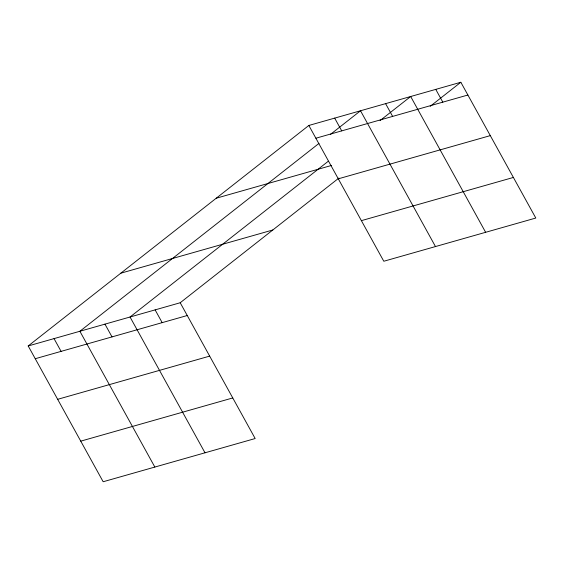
<?xml version="1.0" encoding="UTF-8"?>
<svg xmlns="http://www.w3.org/2000/svg" width="564" height="564" viewBox="0 0 564 564"><rect width="100%" height="100%" fill="white"/><g stroke="black" fill="none" stroke-linecap="round" stroke-linejoin="round"><path stroke-width="0.85" d="M28.2 345.958L180.205 302.748L255.168 438.538L103.163 481.748L28.2 345.958L308.832 125.462L460.837 82.252L535.8 218.042L383.795 261.252L308.832 125.462M318.977 143.404L79.884 331.265L154.839 467.055M330.553 134.31L360.516 110.77L435.478 246.56M328.283 161.248L130.044 317.01L205.007 452.8M380.037 120.59L410.677 96.514L485.639 232.305M180.205 302.748L338.922 178.041M430.198 106.328L460.837 82.252M315.882 138.222L467.887 95.02M216.223 198.225L331.442 165.471M338.294 178.823L490.299 135.621M120.809 273.188L272.814 229.985M361.383 220.651L513.388 177.448M35.25 358.718L187.248 315.516M57.655 399.319L209.66 356.117M80.751 441.147L232.756 397.944M435.76 89.38L442.803 102.147M385.6 103.642L392.643 116.403M334.678 118.116L341.721 130.876M155.121 309.876L162.171 322.643M104.96 324.138L112.01 336.898M54.038 338.611L61.088 351.372"/></g></svg>
